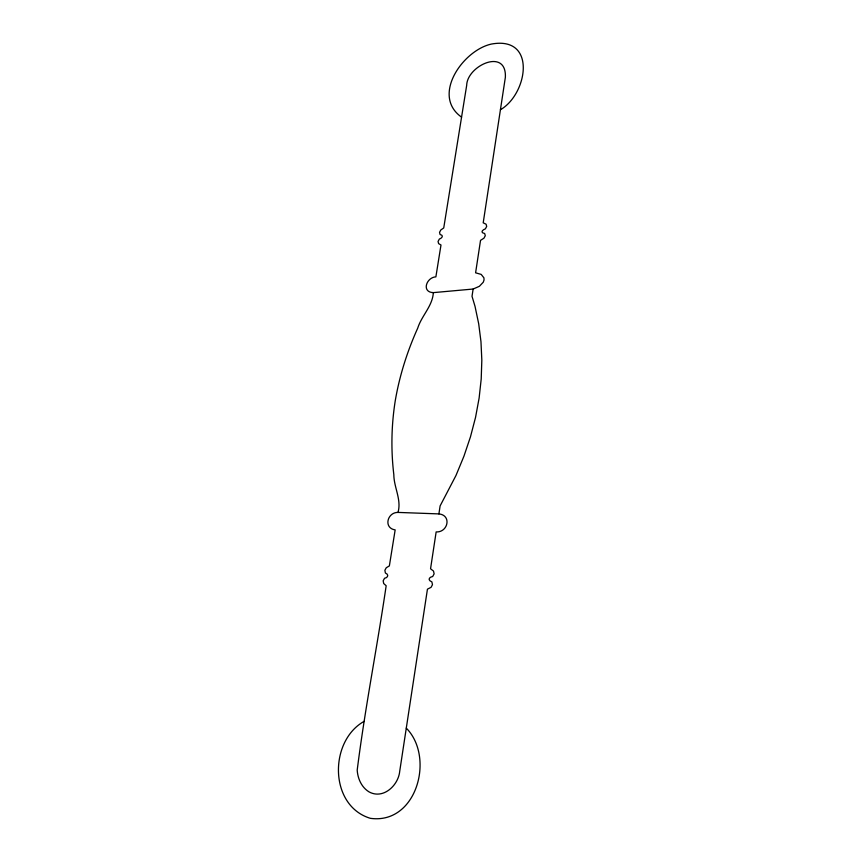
<?xml version="1.0" encoding="UTF-8"?>
<svg xmlns="http://www.w3.org/2000/svg" width="862" height="862" viewBox="0 0 862 862"><rect width="100%" height="100%" fill="white"/><g stroke="black" fill="none" stroke-linecap="round" stroke-linejoin="round"><path stroke-width="1.29" d="M438.898 513.903C451.968 515.25 447.917 532.63 436.15 531.919L430.547 568.78L433.521 571.086L434.125 573.855L432.702 576.495C428.608 577.281 427.638 580.255 431.884 581.904L432.476 584.695L431.065 587.334L427.444 589.166L399.72 771.253C398.427 785.444 383.094 799.807 368.904 791.801C361.501 787.189 357.741 778.612 357.202 770.132C364.938 708.456 377.168 647.276 386.165 585.74L383.698 583.542L383.17 580.826L384.549 578.273C388.105 577.702 389.074 574.437 385.4 573.004L384.872 570.31L386.251 567.756L389.365 565.914L395.162 529.904C383.234 528.094 387.275 512.2 397.985 512.416L438.898 513.903L440.116 505.908L455.955 475.533L463.939 456.213L470.48 436.786L475.544 417.37L479.121 398.061L481.212 378.957L481.826 360.144L480.974 341.718L478.69 323.767L475.027 306.366L472.02 296.312L473.13 289.039L479.391 286.292L483.27 282.208L484.035 279.978L483.927 277.844L481.19 274.407L475.598 272.812L480.533 240.358L483.97 238.181L485.284 235.725L484.681 233.516C480.059 232.718 482.17 229.938 485.381 228.85L486.696 226.404L486.082 224.206L483.205 222.816L505.369 77.257C506.684 47.464 467.161 65.641 466.687 85.316L443.736 227.956L440.805 229.982L439.534 232.363L440.073 234.518C444.081 235.272 442.034 238.224 439.34 239.065L438.058 241.446L438.607 243.612L440.988 245.002L435.881 276.864C426.474 277.23 421.152 292.25 433.338 292.627L473.13 289.039M433.338 292.627C432.627 305.967 421.604 315.729 417.725 328.131C407.306 351.233 399.569 375.541 395.292 400.528C391.37 425.02 390.863 450.007 393.826 474.628C393.859 487.407 401.746 499.723 397.985 512.416M500.423 109.743C527.587 94.184 537.101 35.913 491.663 44.016C463.39 49.845 430.828 95.488 461.569 117.146M364.346 721.225C328.745 740.9 328.982 805.862 370.38 818.329C416.712 824.751 435.073 757.192 406.282 728.121"/></g></svg>
